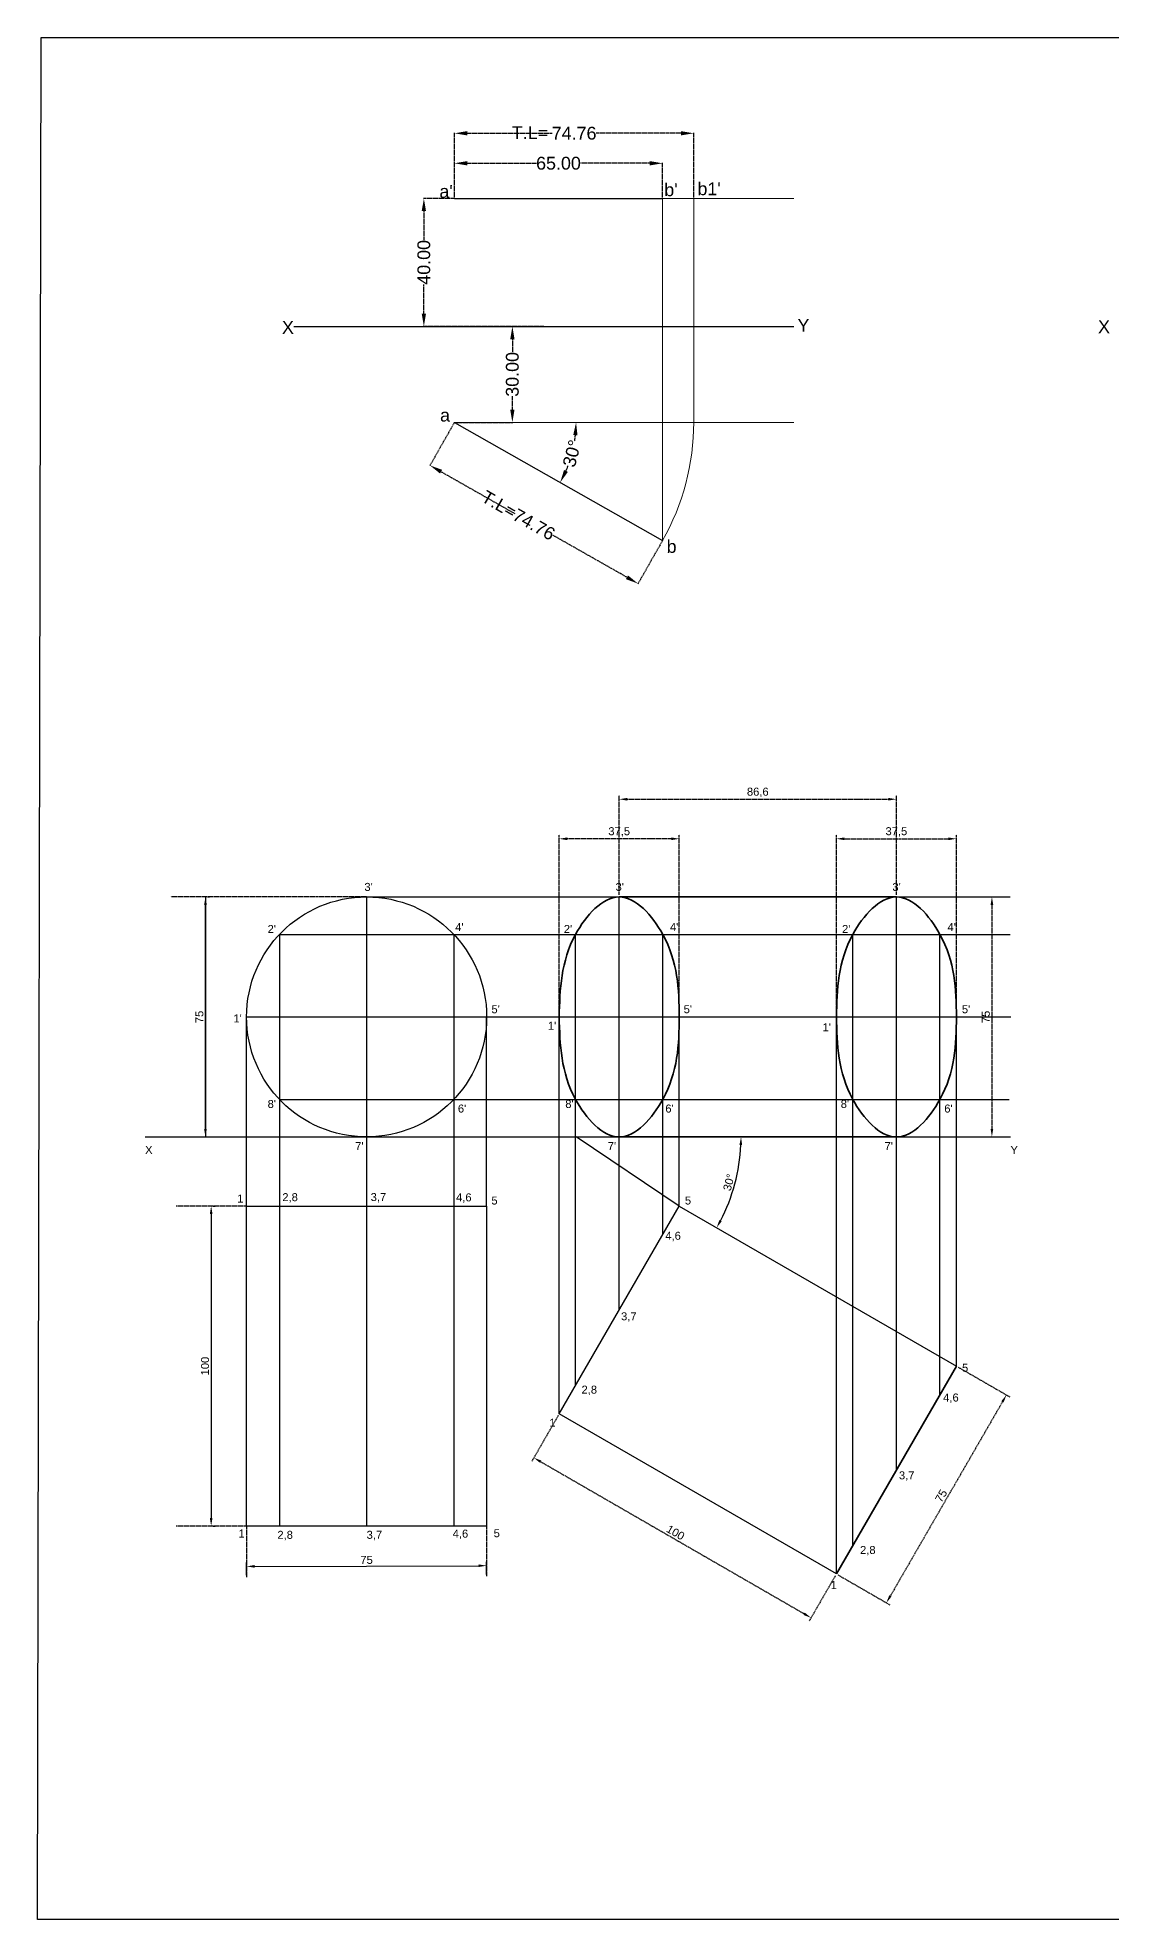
# Model space of a CAD drawing. Header units: millimetres. Extents: x -130 to 622, y -498 to 104.
# Drawn here: x -130 to 205, y -498 to 90 of the extents above; entities that cross this region are included whole.
import ezdxf

# ---------------------------------------------------------------- set-up
doc = ezdxf.new("R2010")
doc.units = ezdxf.units.MM
doc.header["$MEASUREMENT"] = 0
doc.linetypes.add('HIDDEN', pattern=[0.375, 0.25, -0.125])
doc.styles.get("Standard").update_dxf_attribs({"font": 'arial.ttf'})
doc.dimstyles.new('ISO-25', dxfattribs={"dimtxt": 2.5, "dimasz": 2.5, "dimexe": 1.25, "dimexo": 0.625, "dimtad": 1, "dimtxsty": 'Standard', "dimcen": 2.5, "dimadec": 0, "dimazin": 0, "dimtfac": 1, "dimtmove": 0, "dimatfit": 3, "dimfxl": 1, "dimarcsym": 0})
doc.dimstyles.get("Standard").update_dxf_attribs({"dimtxt": 4, "dimasz": 4, "dimexe": 0.18, "dimexo": 0.0625, "dimgap": 0.09, "dimtad": 0, "dimzin": 0, "dimdsep": 46, "dimtxsty": 'Standard', "dimcen": 0.09, "dimadec": 0, "dimazin": 0, "dimtfac": 1, "dimtofl": 0, "dimtmove": 0, "dimatfit": 3, "dimfxl": 1, "dimtolj": 1, "dimtzin": 0, "dimarcsym": 0})

# ---------------------------------------------------------------- blocks, each defined once
blk = doc.blocks.new('*D2')
at = {"color": 0, "linetype": 'HIDDEN', "lineweight": -2, "transparency": 16777216}
for p, q in [((-0.06, 40), (-9.73, 40)), ((-9.55, 36), (-9.55, 26.91)), ((-9.55, 4), (-9.55, 13.09)), ((27.9, 0), (-9.73, 0))]:
    blk.add_line(p, q, dxfattribs=at)
at = {"color": 0, "linetype": 'HIDDEN', "lineweight": -3, "transparency": 16777216}
for points in [[(-10.22, 36), (-8.88, 36), (-9.55, 40)], [(-10.22, 4), (-8.88, 4), (-9.55, 0)]]:
    blk.add_solid(points, dxfattribs=at)
at = {"layer": 'Defpoints', "color": 0, "linetype": 'HIDDEN', "lineweight": -3, "transparency": 16777216}
for p in [(0, 40), (27.96, 0), (-9.55, 0)]:
    blk.add_point(p, dxfattribs=at)
at = {"color": 0, "linetype": 'HIDDEN', "lineweight": -3, "transparency": 16777216, "insert": (-9.55, 20), "char_height": 4, "attachment_point": 5, "rotation": 90}
blk.add_mtext('\\A1;40.00', dxfattribs=at)
blk = doc.blocks.new('*D4')
at = {"color": 0, "linetype": 'HIDDEN', "lineweight": -2, "transparency": 16777216}
for p, q in [((0, 40.06), (0, 60.51)), ((4, 60.33), (30.56, 60.33)), ((70.76, 60.33), (44.2, 60.33)), ((74.76, 40.06), (74.76, 60.51))]:
    blk.add_line(p, q, dxfattribs=at)
at = {"color": 0, "linetype": 'HIDDEN', "lineweight": -3, "transparency": 16777216}
for points in [[(4, 61), (4, 59.67), (0, 60.33)], [(70.76, 61), (70.76, 59.67), (74.76, 60.33)]]:
    blk.add_solid(points, dxfattribs=at)
at = {"layer": 'Defpoints', "color": 0, "linetype": 'HIDDEN', "lineweight": -3, "transparency": 16777216}
for p in [(74.76, 60.33), (0, 40), (74.76, 40)]:
    blk.add_point(p, dxfattribs=at)
at = {"color": 0, "linetype": 'HIDDEN', "lineweight": 0, "transparency": 16777216, "insert": (37.38, 60.33), "char_height": 4, "attachment_point": 5}
blk.add_mtext('\\A1;74.76', dxfattribs=at)
blk = doc.blocks.new('*D5')
at = {"color": 0, "linetype": 'HIDDEN', "lineweight": -2, "transparency": 16777216}
for start, end in [(351.25589, 353.96582), (336.42367, 339.1336)]:
    blk.add_arc((0, -30), 38, start, end, dxfattribs=at)
at = {"color": 0, "linetype": 'HIDDEN', "lineweight": -3, "transparency": 16777216}
for points in [[(37.12, -33.96), (38.45, -34.03), (38, -30)], [(35.42, -45.5), (34.23, -44.9), (33.04, -48.78)]]:
    blk.add_solid(points, dxfattribs=at)
at = {"layer": 'Defpoints', "color": 0, "linetype": 'HIDDEN', "lineweight": -3, "transparency": 16777216}
for p in [(0, -30), (0, -30), (152.39, -30), (35.77, -42.83), (65, -66.94)]:
    blk.add_point(p, dxfattribs=at)
at = {"color": 0, "linetype": 'HIDDEN', "lineweight": 0, "transparency": 16777216, "insert": (36.74, -39.71), "char_height": 4, "attachment_point": 5, "rotation": 75.19474}
blk.add_mtext('\\A1;30°', dxfattribs=at)
blk = doc.blocks.new('*D6')
at = {"color": 0, "linetype": 'HIDDEN', "lineweight": -2, "transparency": 16777216}
for p, q in [((27.9, 0), (17.92, 0)), ((18.1, -4), (18.1, -8.17)), ((18.1, -26), (18.1, -21.83)), ((0.06, -30), (18.28, -30))]:
    blk.add_line(p, q, dxfattribs=at)
at = {"color": 0, "linetype": 'HIDDEN', "lineweight": -3, "transparency": 16777216}
for points in [[(17.43, -4), (18.77, -4), (18.1, 0)], [(17.43, -26), (18.77, -26), (18.1, -30)]]:
    blk.add_solid(points, dxfattribs=at)
at = {"layer": 'Defpoints', "color": 0, "linetype": 'HIDDEN', "lineweight": -3, "transparency": 16777216}
for p in [(27.96, 0), (0, -30), (18.1, -30)]:
    blk.add_point(p, dxfattribs=at)
at = {"color": 0, "linetype": 'HIDDEN', "lineweight": 0, "transparency": 16777216, "insert": (18.1, -15), "char_height": 4, "attachment_point": 5, "rotation": 90}
blk.add_mtext('\\A1;30.00', dxfattribs=at)
blk = doc.blocks.new('*D7')
at = {"color": 0, "linetype": 'HIDDEN', "lineweight": -2, "transparency": 16777216}
for p, q in [((0, 40.06), (0, 51.14)), ((4, 50.96), (25.66, 50.96)), ((61, 50.96), (39.34, 50.96)), ((65, 40.06), (65, 51.14))]:
    blk.add_line(p, q, dxfattribs=at)
at = {"color": 0, "linetype": 'HIDDEN', "lineweight": -3, "transparency": 16777216}
for points in [[(4, 51.63), (4, 50.29), (0, 50.96)], [(61, 51.63), (61, 50.29), (65, 50.96)]]:
    blk.add_solid(points, dxfattribs=at)
at = {"layer": 'Defpoints', "color": 0, "linetype": 'HIDDEN', "lineweight": -3, "transparency": 16777216}
for p in [(65, 50.96), (0, 40), (65, 40)]:
    blk.add_point(p, dxfattribs=at)
at = {"color": 0, "linetype": 'HIDDEN', "lineweight": 0, "transparency": 16777216, "insert": (32.5, 50.96), "char_height": 4, "attachment_point": 5}
blk.add_mtext('\\A1;65.00', dxfattribs=at)
blk = doc.blocks.new('*D34')
at = {"color": 0, "lineweight": -2, "transparency": 16777216}
for p, q in [((-77.78, -250.77), (-77.78, -180.77)), ((-77.16, -178.27), (-76.53, -178.27)), ((-77.16, -253.27), (-76.53, -253.27))]:
    blk.add_line(p, q, dxfattribs=at)
at = {"color": 0, "lineweight": 30, "transparency": 16777216}
for points in [[(-78.2, -180.77), (-77.36, -180.77), (-77.78, -178.27)], [(-78.2, -250.77), (-77.36, -250.77), (-77.78, -253.27)]]:
    blk.add_solid(points, dxfattribs=at)
at = {"layer": 'Defpoints', "color": 0, "lineweight": 30, "transparency": 16777216}
for p in [(-77.78, -178.27), (-77.78, -178.27), (-77.78, -253.27)]:
    blk.add_point(p, dxfattribs=at)
at = {"color": 0, "transparency": 16777216, "insert": (-79.68, -215.77), "char_height": 2.5, "attachment_point": 5, "rotation": 90}
blk.add_mtext('75', dxfattribs=at)
blk = doc.blocks.new('*D35')
at = {"color": 0, "lineweight": -2, "transparency": 16777216}
for p, q in [((-75.37, -274.87), (-74.75, -274.87)), ((-76, -277.37), (-76, -372.37)), ((-75.37, -374.87), (-74.75, -374.87))]:
    blk.add_line(p, q, dxfattribs=at)
at = {"color": 0, "lineweight": 30, "transparency": 16777216}
for points in [[(-76.41, -277.37), (-75.58, -277.37), (-76, -274.87)], [(-76.41, -372.37), (-75.58, -372.37), (-76, -374.87)]]:
    blk.add_solid(points, dxfattribs=at)
at = {"layer": 'Defpoints', "color": 0, "lineweight": 30, "transparency": 16777216}
for p in [(-76, -274.87), (-76, -374.87), (-76, -374.87)]:
    blk.add_point(p, dxfattribs=at)
at = {"color": 0, "transparency": 16777216, "insert": (-77.9, -324.87), "char_height": 2.5, "attachment_point": 5, "rotation": 90}
blk.add_mtext('100', dxfattribs=at)
blk = doc.blocks.new('*D36')
at = {"color": 0, "lineweight": -2, "transparency": 16777216}
for p, q in [((-64.94, -390.2), (-64.95, -386.21)), ((-62.44, -387.45), (7.56, -387.25)), ((10.06, -389.98), (10.05, -385.99))]:
    blk.add_line(p, q, dxfattribs=at)
at = {"color": 0, "lineweight": 30, "transparency": 16777216}
for points in [[(-62.45, -387.04), (-62.44, -387.87), (-64.94, -387.46)], [(7.55, -386.83), (7.56, -387.66), (10.06, -387.24)]]:
    blk.add_solid(points, dxfattribs=at)
at = {"layer": 'Defpoints', "color": 0, "lineweight": 30, "transparency": 16777216}
for p in [(10.06, -387.24), (-64.93, -390.82), (10.07, -390.6)]:
    blk.add_point(p, dxfattribs=at)
at = {"color": 0, "transparency": 16777216, "insert": (-27.45, -385.45), "char_height": 2.5, "attachment_point": 5, "rotation": 0.16741}
blk.add_mtext('75', dxfattribs=at)
blk = doc.blocks.new('*D37')
at = {"color": 0, "linetype": 'HIDDEN', "lineweight": -2, "transparency": 16777216}
for p, q in [((157.36, -325.18), (173.52, -334.52)), ((171.19, -336.06), (136.19, -396.68)), ((119.86, -390.14), (136.02, -399.47))]:
    blk.add_line(p, q, dxfattribs=at)
at = {"color": 0, "linetype": 'HIDDEN', "lineweight": 30, "transparency": 16777216}
for points in [[(170.83, -335.85), (171.55, -336.26), (172.44, -333.89)], [(135.83, -396.47), (136.55, -396.89), (134.94, -398.84)]]:
    blk.add_solid(points, dxfattribs=at)
at = {"layer": 'Defpoints', "color": 0, "linetype": 'HIDDEN', "lineweight": 30, "transparency": 16777216}
for p in [(156.82, -324.87), (119.32, -389.82), (134.94, -398.84)]:
    blk.add_point(p, dxfattribs=at)
at = {"color": 0, "linetype": 'HIDDEN', "transparency": 16777216, "insert": (152.05, -365.42), "char_height": 2.5, "attachment_point": 5, "rotation": 60}
blk.add_mtext('75', dxfattribs=at)
blk = doc.blocks.new('*D38')
at = {"color": 0, "linetype": 'HIDDEN', "lineweight": -2, "transparency": 16777216}
for p, q in [((32.4, -340.36), (24.18, -354.61)), ((26.97, -354.77), (109.24, -402.27)), ((119.01, -390.36), (110.78, -404.61))]:
    blk.add_line(p, q, dxfattribs=at)
at = {"color": 0, "linetype": 'HIDDEN', "lineweight": 30, "transparency": 16777216}
for points in [[(27.18, -354.41), (26.76, -355.13), (24.81, -353.52)], [(109.45, -401.91), (109.03, -402.63), (111.41, -403.52)]]:
    blk.add_solid(points, dxfattribs=at)
at = {"layer": 'Defpoints', "color": 0, "linetype": 'HIDDEN', "lineweight": 30, "transparency": 16777216}
for p in [(32.72, -339.82), (119.32, -389.82), (111.41, -403.52)]:
    blk.add_point(p, dxfattribs=at)
at = {"color": 0, "linetype": 'HIDDEN', "transparency": 16777216, "insert": (69.06, -376.88), "char_height": 2.5, "attachment_point": 5, "rotation": 330}
blk.add_mtext('100', dxfattribs=at)
blk = doc.blocks.new('*D39')
at = {"color": 0, "linetype": 'HIDDEN', "lineweight": -2, "transparency": 16777216}
for p, q in [((51.47, -177.64), (51.47, -146.5)), ((138.07, -177.64), (138.07, -146.5)), ((53.97, -147.75), (135.57, -147.75))]:
    blk.add_line(p, q, dxfattribs=at)
at = {"color": 0, "linetype": 'HIDDEN', "lineweight": 30, "transparency": 16777216}
for points in [[(53.97, -147.33), (53.97, -148.17), (51.47, -147.75)], [(135.57, -147.33), (135.57, -148.17), (138.07, -147.75)]]:
    blk.add_solid(points, dxfattribs=at)
at = {"layer": 'Defpoints', "color": 0, "linetype": 'HIDDEN', "lineweight": 30, "transparency": 16777216}
for p in [(138.07, -147.75), (51.47, -178.27), (138.07, -178.27)]:
    blk.add_point(p, dxfattribs=at)
at = {"color": 0, "linetype": 'HIDDEN', "transparency": 16777216, "insert": (94.77, -145.62), "char_height": 2.5, "attachment_point": 5}
blk.add_mtext('86,6', dxfattribs=at)
blk = doc.blocks.new('*D40')
at = {"color": 0, "linetype": 'HIDDEN', "lineweight": -2, "transparency": 16777216}
for p, q in [((32.72, -215.14), (32.72, -158.86)), ((67.72, -160.11), (35.22, -160.11)), ((70.22, -215.14), (70.22, -158.86))]:
    blk.add_line(p, q, dxfattribs=at)
at = {"color": 0, "linetype": 'HIDDEN', "lineweight": 30, "transparency": 16777216}
for points in [[(35.22, -159.69), (35.22, -160.53), (32.72, -160.11)], [(67.72, -159.69), (67.72, -160.53), (70.22, -160.11)]]:
    blk.add_solid(points, dxfattribs=at)
at = {"layer": 'Defpoints', "color": 0, "linetype": 'HIDDEN', "lineweight": 30, "transparency": 16777216}
for p in [(32.72, -160.11), (32.72, -215.77), (70.22, -215.77)]:
    blk.add_point(p, dxfattribs=at)
at = {"color": 0, "linetype": 'HIDDEN', "transparency": 16777216, "insert": (51.47, -157.98), "char_height": 2.5, "attachment_point": 5}
blk.add_mtext('37,5', dxfattribs=at)
blk = doc.blocks.new('*D41')
at = {"color": 0, "linetype": 'HIDDEN', "lineweight": -2, "transparency": 16777216}
for p, q in [((119.32, -215.14), (119.32, -158.86)), ((121.82, -160.11), (154.32, -160.11)), ((156.82, -215.14), (156.82, -158.86))]:
    blk.add_line(p, q, dxfattribs=at)
at = {"color": 0, "linetype": 'HIDDEN', "lineweight": 30, "transparency": 16777216}
for points in [[(121.82, -159.69), (121.82, -160.53), (119.32, -160.11)], [(154.32, -159.69), (154.32, -160.53), (156.82, -160.11)]]:
    blk.add_solid(points, dxfattribs=at)
at = {"layer": 'Defpoints', "color": 0, "linetype": 'HIDDEN', "lineweight": 30, "transparency": 16777216}
for p in [(156.82, -160.11), (119.32, -215.77), (156.82, -215.77)]:
    blk.add_point(p, dxfattribs=at)
at = {"color": 0, "linetype": 'HIDDEN', "transparency": 16777216, "insert": (138.07, -157.98), "char_height": 2.5, "attachment_point": 5}
blk.add_mtext('37,5', dxfattribs=at)
blk = doc.blocks.new('*D32')
at = {"color": 0, "linetype": 'HIDDEN', "lineweight": -2, "transparency": 16777216}
for p, q in [((166.16, -178.27), (169.16, -178.27)), ((167.91, -180.77), (167.91, -250.77)), ((166.16, -253.27), (169.16, -253.27))]:
    blk.add_line(p, q, dxfattribs=at)
at = {"color": 0, "linetype": 'HIDDEN', "lineweight": 30, "transparency": 16777216}
for points in [[(167.49, -180.77), (168.33, -180.77), (167.91, -178.27)], [(167.49, -250.77), (168.33, -250.77), (167.91, -253.27)]]:
    blk.add_solid(points, dxfattribs=at)
at = {"layer": 'Defpoints', "color": 0, "linetype": 'HIDDEN', "lineweight": 30, "transparency": 16777216}
for p in [(165.53, -178.27), (165.53, -253.27), (167.91, -253.27)]:
    blk.add_point(p, dxfattribs=at)
at = {"color": 0, "linetype": 'HIDDEN', "transparency": 16777216, "insert": (166.01, -215.77), "char_height": 2.5, "attachment_point": 5, "rotation": 90}
blk.add_mtext('75', dxfattribs=at)
blk = doc.blocks.new('*D33')
at = {"color": 0, "lineweight": -2, "transparency": 16777216}
blk.add_arc((32.79, -253.27), 56.73, 332.52508, 357.47492, dxfattribs=at)
at = {"color": 0, "lineweight": 30, "transparency": 16777216}
for points in [[(89.05, -255.76), (89.89, -255.77), (89.53, -253.27)], [(83.49, -279.64), (82.76, -279.24), (81.93, -281.63)]]:
    blk.add_solid(points, dxfattribs=at)
at = {"layer": 'Defpoints', "color": 0, "lineweight": 30, "transparency": 16777216}
for p in [(51.47, -253.27), (138.07, -253.27), (70.22, -274.87), (86.1, -272.67), (156.82, -324.87)]:
    blk.add_point(p, dxfattribs=at)
at = {"color": 0, "transparency": 16777216, "insert": (85.76, -267.46), "char_height": 2.5, "attachment_point": 5, "rotation": 75}
blk.add_mtext('30°', dxfattribs=at)
blk = doc.blocks.new('*D61')
at = {"color": 0, "linetype": 'HIDDEN', "lineweight": -2, "transparency": 16777216}
for p, q in [((-0.03, -30.05), (-7.72, -43.59)), ((-4.16, -45.41), (18.93, -58.54)), ((53.89, -78.4), (30.79, -65.28)), ((64.97, -67), (57.28, -80.53))]:
    blk.add_line(p, q, dxfattribs=at)
at = {"color": 0, "linetype": 'HIDDEN', "lineweight": -3, "transparency": 16777216}
for points in [[(-3.83, -44.83), (-4.49, -45.99), (-7.64, -43.44)], [(54.22, -77.82), (53.56, -78.98), (57.36, -80.38)]]:
    blk.add_solid(points, dxfattribs=at)
at = {"layer": 'Defpoints', "color": 0, "linetype": 'HIDDEN', "lineweight": -3, "transparency": 16777216}
for p in [(0, -30), (-7.64, -43.44), (65, -66.94)]:
    blk.add_point(p, dxfattribs=at)
at = {"color": 0, "linetype": 'HIDDEN', "lineweight": -3, "transparency": 16777216, "insert": (24.86, -61.91), "char_height": 4, "attachment_point": 5, "rotation": 330.38949}
blk.add_mtext('\\A1;74.76', dxfattribs=at)

msp = doc.modelspace()

# ---------------------------------------------------------------- linework, layer by layer
for p, q in [((0, 40), (65, 40)), ((-50.141, 0), (106.062, 0)), ((-77.782, -178.266), (-77.782, -253.266)), ((-27.434, -178.266), (165.531, -178.266)), ((-27.434, -178.266), (-27.434, -374.871)), ((51.466, -253.266), (51.466, -178.266)), ((138.068, -357.347), (138.068, -178.266)), ((165.531, -178.266), (173.604, -178.266)), ((-54.652, -189.969), (-54.652, -374.871)), ((-54.652, -189.969), (165.531, -189.969)), ((-0.217, -189.969), (-0.217, -374.871)), ((37.857, -330.918), (37.857, -189.969)), ((65.074, -283.776), (65.074, -189.969)), ((124.46, -380.918), (124.46, -189.969)), ((151.677, -333.776), (151.677, -189.969)), ((165.531, -189.969), (173.604, -189.969)), ((-64.934, -274.871), (-64.934, -215.766)), ((-64.934, -215.766), (165.531, -215.766)), ((10.066, -274.871), (10.066, -215.766)), ((32.716, -339.823), (32.716, -215.766)), ((70.216, -274.871), (70.216, -215.766)), ((119.318, -389.823), (119.318, -215.766)), ((156.818, -324.871), (156.818, -215.766)), ((165.531, -215.766), (173.825, -215.766)), ((-54.652, -241.563), (165.531, -241.563)), ((165.531, -241.563), (173.251, -241.563)), ((-89.375, -253.266), (171.66, -253.266)), ((70.216, -274.871), (38.078, -253.266)), ((51.466, -307.347), (51.466, -253.266)), ((165.531, -253.266), (173.696, -253.266))]:
    msp.add_line(p, q)
at = {"lineweight": 30}
for p, q in [((0, 40), (65, 40)), ((-64.934, -274.871), (10.066, -274.871)), ((-64.934, -374.871), (-64.934, -274.871)), ((10.066, -274.871), (10.066, -374.871)), ((32.716, -339.823), (70.216, -274.871)), ((70.216, -274.871), (156.818, -324.871)), ((119.318, -389.823), (32.716, -339.823)), ((10.066, -374.871), (-64.934, -374.871))]:
    msp.add_line(p, q, dxfattribs=at)
at = {"linetype": 'ByBlock', "lineweight": 0}
for p, q in [((0, 40), (106.062, 40)), ((74.764, -30), (74.764, 40))]:
    msp.add_line(p, q, dxfattribs=at)
at = {"linetype": 'Continuous', "lineweight": 0}
for p, q in [((65, 40), (65, -66.941)), ((0, -30), (106.062, -30))]:
    msp.add_line(p, q, dxfattribs=at)
at = {"linetype": 'Continuous', "lineweight": 30}
msp.add_line((0, -30), (65, -66.941), dxfattribs=at)
at = {"linetype": 'HIDDEN'}
for p, q in [((-27.434, -178.266), (-88.583, -178.266)), ((-64.934, -274.871), (-87.059, -274.871)), ((-64.934, -374.871), (-87.059, -374.871)), ((-64.934, -374.871), (-64.934, -390.823)), ((10.066, -374.871), (10.066, -390.604))]:
    msp.add_line(p, q, dxfattribs=at)
at = {"lineweight": 35}
for p, q in [((51.466, -178.266), (138.068, -178.266)), ((51.466, -253.266), (138.068, -253.266)), ((119.318, -389.823), (156.818, -324.871))]:
    msp.add_line(p, q, dxfattribs=at)
at = {"lineweight": 25}
msp.add_line((-96.641, -253.266), (-89.375, -253.266), dxfattribs=at)
msp.add_lwpolyline([(-129.113, 90.22), (480.345, 90.22), (479.252, -497.751), (-130.205, -497.751)], close=True, dxfattribs=at)
for points in [[(-64.934, -274.871), (10.066, -274.871), (10.066, -374.871), (-64.934, -374.871)], [(32.716, -339.823), (70.216, -274.871), (156.818, -324.871), (119.318, -389.823)]]:
    msp.add_lwpolyline(points, close=True)
msp.add_circle((-27.434, -215.766), 37.5)
at = {"lineweight": 30}
msp.add_circle((-27.434, -215.766), 37.5, dxfattribs=at)
at = {"linetype": 'ByBlock', "lineweight": 0}
msp.add_arc((0, -30), 74.764, 330.38949, 0, dxfattribs=at)
at = {"lineweight": 35}
for points in [[(32.716, -215.766), (37.857, -189.969), (51.466, -178.266), (65.074, -189.969), (70.216, -215.766), (65.074, -241.563), (51.466, -253.266), (37.857, -241.563), (32.716, -215.766)], [(119.318, -215.766), (124.46, -189.969), (138.068, -178.266), (151.677, -189.969), (156.818, -215.766), (151.677, -241.563), (138.068, -253.266), (124.46, -241.563), (119.318, -215.766)]]:
    msp.add_spline(points, degree=3, dxfattribs=at)

# ---------------------------------------------------------------- texts
at = {"linetype": 'HIDDEN', "lineweight": 0}
msp.add_text('T.L=', height=4, dxfattribs=at).set_placement((17.937, 58.504))
at = {"linetype": 'ByBlock', "lineweight": 30}
for s, p in [("a'", (-4.69, 40.175)), ("b'", (65.559, 40.686)), ("b1'", (75.917, 40.993)), ('a', (-4.49, -29.74)), ('b', (66.296, -70.772))]:
    msp.add_text(s, height=4, dxfattribs=at).set_placement(p)
at = {"linetype": 'ByBlock', "lineweight": 0}
for s, p in [('X', (-53.881, -2.334)), ('Y', (107.162, -1.674))]:
    msp.add_text(s, height=4, dxfattribs=at).set_placement(p)
at = {"linetype": 'HIDDEN', "lineweight": -3}
msp.add_text('X', height=4, dxfattribs=at).set_placement((201.064, -2.126))
at = {"linetype": 'ByBlock', "lineweight": 30}
msp.add_text('T.L=', height=4, rotation=330, dxfattribs=at).set_placement((8.05, -54.463))
at = {"lineweight": 35, "char_height": 2.5, "attachment_point": 1}
for s, width, insert in [("3'", 7.40379, (-28.129, -173.897)), ("3'", 7.40379, (50.338, -173.897)), ("3'", 7.40379, (136.825, -173.897)), ("2'", 7.40379, (-58.361, -187.049)), ("4'", 12.33967, (0.252, -186.433)), ("2'", 7.40379, (34.165, -187.049)), ("4'", 12.33967, (67.329, -186.433)), ("2'", 7.40379, (121.085, -187.049)), ("4'", 12.33967, (154.033, -186.433)), ("1'", 12.13402, (-69.055, -214.998)), ("5'", 9.25471, (11.564, -212.121)), ("1'", 12.13402, (29.179, -217.299)), ("5'", 9.25471, (71.606, -212.121)), ("5'", 9.25471, (158.527, -212.121)), ("1'", 12.13402, (115.016, -217.732)), ("8'", 7.60944, (-58.361, -241.714)), ("6'", 4.73018, (1.075, -243.153)), ("8'", 7.60944, (34.629, -241.714)), ("6'", 4.73018, (65.886, -243.153)), ("8'", 7.60944, (120.683, -241.714)), ("6'", 4.73018, (153.024, -243.153)), ("7'", 12.54532, (-31.008, -254.866)), ("7'", 12.54532, (47.892, -254.866)), ("7'", 12.54532, (134.38, -254.866)), ('2,8', 11.22644, (-53.766, -270.839)), ('3,7', 15.50731, (-26.18, -270.806)), ('4,6', 19.69848, (0.505, -270.909)), ('4,6', 19.69848, (65.876, -282.903)), ('3,7', 15.50731, (52.051, -308.072)), ('2,8', 11.22644, (39.696, -330.983)), ('4,6', 19.69848, (152.681, -333.447)), ('3,7', 15.50731, (138.856, -357.76)), ('4,6', 8.65665, (-0.551, -375.977)), ('2,8', 12.15438, (-55.309, -376.344)), ('3,7', 8.5919, (-27.437, -376.344)), ('2,8', 11.22644, (126.711, -381.089))]:
    msp.add_mtext_dynamic_manual_height_columns(s, width=width, gutter_width=12.5, heights=[0], dxfattribs=dict(at, insert=insert))
at = {"linetype": 'HIDDEN', "char_height": 2.5, "attachment_point": 1}
for s, width, insert in [('X', 9.42603, (-96.641, -256.088)), ('Y', 18.12692, (173.696, -256.088))]:
    msp.add_mtext_dynamic_manual_height_columns(s, width=width, gutter_width=12.5, heights=[0], dxfattribs=dict(at, insert=insert))
at = {"char_height": 2.5, "attachment_point": 1}
for s, width, insert in [('1', 5.70043, (-67.868, -271.272)), ('5', 6.59558, (11.549, -271.886)), ('5', 6.59558, (71.991, -271.886)), ('5', 6.59558, (158.581, -324.144)), ('1', 5.70043, (29.654, -341.306)), ('1', 2.91706, (-67.476, -375.932)), ('5', 8.46189, (12.251, -375.852)), ('1', 5.70043, (117.53, -392.064))]:
    msp.add_mtext_dynamic_manual_height_columns(s, width=width, gutter_width=12.5, heights=[0], dxfattribs=dict(at, insert=insert))

# ---------------------------------------------------------------- dimensions: what is measured, and where the dimension line sits
at = {"linetype": 'HIDDEN', "lineweight": 0}
for base, p2, picture, middle in [((74.764, 60.335), (74.764, 40), '*D4', (37.382, 60.335)), ((65, 50.961), (65, 40), '*D7', (32.5, 50.961))]:
    dim = msp.add_linear_dim(base=base, p1=(0, 40), p2=p2, dimstyle='Standard', dxfattribs=at)
    dim.commit()
    dim.dimension.update_dxf_attribs({"geometry": picture, "text_midpoint": middle})
at = {"linetype": 'HIDDEN', "lineweight": -3}
dim = msp.add_linear_dim(base=(-9.549, 0), p1=(0, 40), p2=(27.961, 0), angle=90, dimstyle='Standard', dxfattribs=at)
dim.commit()
dim.dimension.update_dxf_attribs({"geometry": '*D2', "text_midpoint": (-9.549, 20)})
at = {"linetype": 'HIDDEN', "lineweight": 0}
dim = msp.add_linear_dim(base=(18.1, -30), p1=(27.961, 0), p2=(0, -30), angle=90, dimstyle='Standard', dxfattribs=at)
dim.commit()
dim.dimension.update_dxf_attribs({"geometry": '*D6', "text_midpoint": (18.1, -15)})
at = {"linetype": 'HIDDEN', "lineweight": -3}
dim = msp.add_aligned_dim(p1=(65, -66.941), p2=(0, -30), distance=15.454, dimstyle='Standard', dxfattribs=at)
dim.commit()
dim.dimension.update_dxf_attribs({"geometry": '*D61', "text_midpoint": (24.864, -61.906)})
at = {"linetype": 'HIDDEN', "lineweight": 0}
dim = msp.add_angular_dim_2l(base=(35.765, -42.834), line1=((0, -30), (65, -66.941)), line2=((0, -30), (152.391, -30)), dimstyle='Standard', dxfattribs=at)
dim.commit()
dim.dimension.update_dxf_attribs({"geometry": '*D5', "text_midpoint": (36.737, -39.71)})
at = {"linetype": 'HIDDEN'}
for base, p1, p2, picture, middle in [((138.068, -147.749), (51.466, -178.266), (138.068, -178.266), '*D39', (94.767, -145.622)), ((32.716, -160.109), (70.216, -215.766), (32.716, -215.766), '*D40', (51.466, -157.981)), ((156.818, -160.109), (119.318, -215.766), (156.818, -215.766), '*D41', (138.068, -157.981))]:
    dim = msp.add_linear_dim(base=base, p1=p1, p2=p2, dimstyle='ISO-25', dxfattribs=at)
    dim.commit()
    dim.dimension.update_dxf_attribs({"geometry": picture, "text_midpoint": middle})
for base, p1, p2, picture, middle in [((-77.782, -178.266), (-77.782, -253.266), (-77.782, -178.266), '*D34', (-79.678, -215.766)), ((-75.997, -374.871), (-75.997, -274.871), (-75.997, -374.871), '*D35', (-77.898, -324.871))]:
    dim = msp.add_linear_dim(base=base, p1=p1, p2=p2, angle=90, dimstyle='ISO-25')
    dim.commit()
    dim.dimension.update_dxf_attribs({"geometry": picture, "text_midpoint": middle})
dim = msp.add_linear_dim(base=(167.91, -253.266), p1=(165.531, -178.266), p2=(165.531, -253.266), angle=90, dimstyle='ISO-25', dxfattribs=at)
dim.commit()
dim.dimension.update_dxf_attribs({"geometry": '*D32', "text_midpoint": (166.013, -215.766)})
dim = msp.add_angular_dim_2l(base=(86.105, -272.669), line1=((70.216, -274.871), (156.818, -324.871)), line2=((51.466, -253.266), (138.068, -253.266)), dimstyle='ISO-25')
dim.commit()
dim.dimension.update_dxf_attribs({"geometry": '*D33', "text_midpoint": (85.755, -267.457)})
for p1, distance, picture, middle in [((156.818, -324.871), 18.039, '*D37', (152.048, -365.418)), ((32.716, -339.823), -15.82, '*D38', (69.058, -376.877))]:
    dim = msp.add_aligned_dim(p1=p1, p2=(119.318, -389.823), distance=distance, dimstyle='ISO-25', dxfattribs=at)
    dim.commit()
    dim.dimension.update_dxf_attribs({"geometry": picture, "text_midpoint": middle})
dim = msp.add_aligned_dim(p1=(-64.934, -390.823), p2=(10.066, -390.604), distance=3.364, dimstyle='ISO-25')
dim.commit()
dim.dimension.update_dxf_attribs({"geometry": '*D36', "text_midpoint": (-27.45, -385.453)})

doc.saveas('drawing.dxf')
